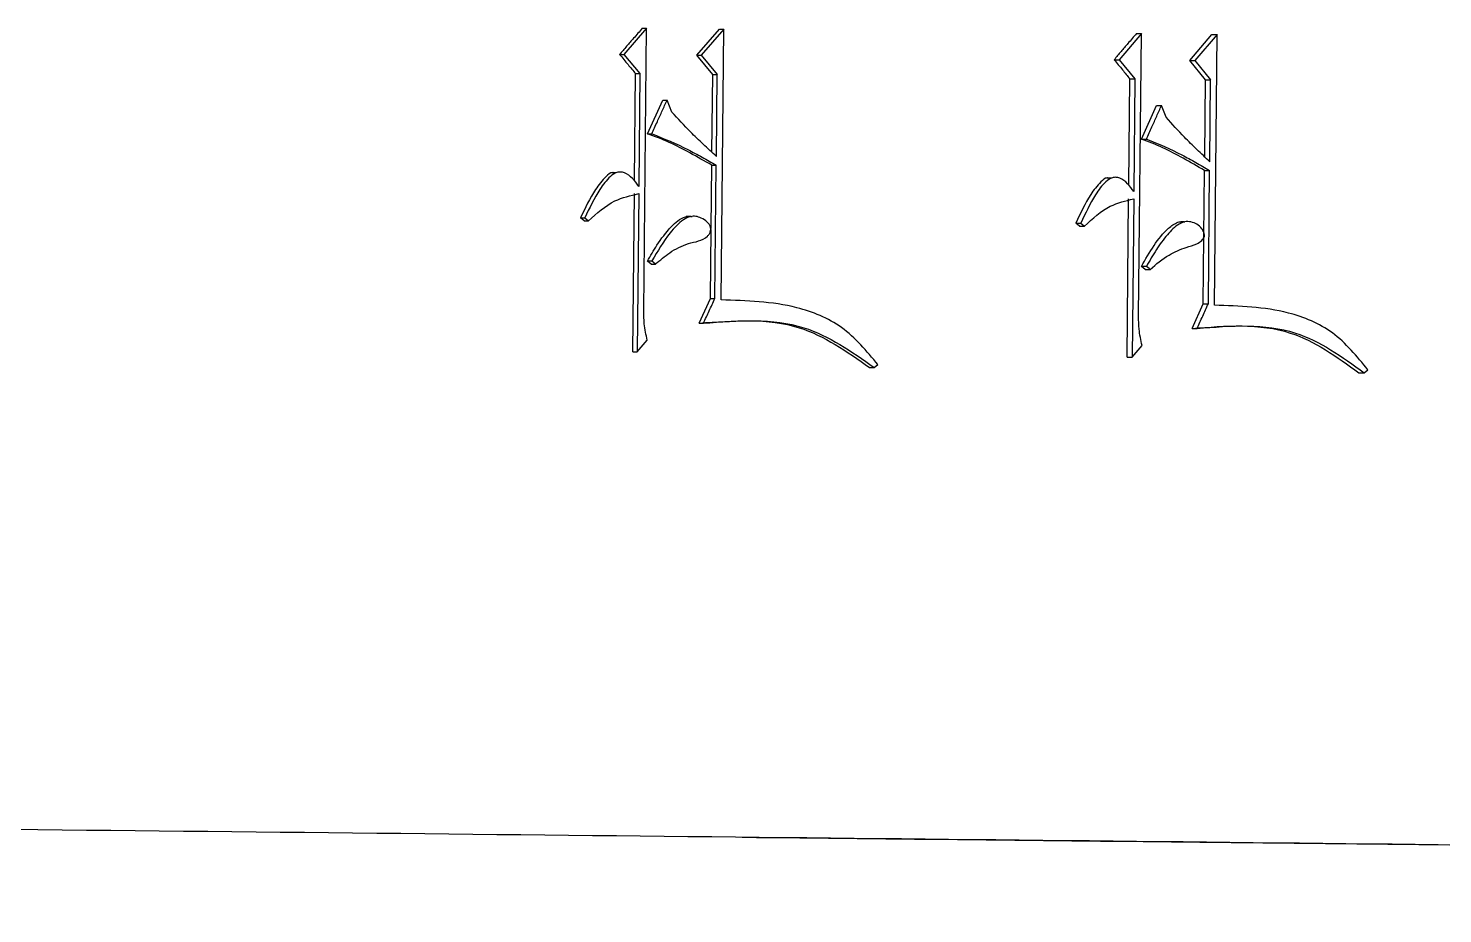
# Model space of a CAD drawing. Header units: millimetres. Extents: x 2448 to 4397, y 790 to 2168.
# Drawn here: x 3176.97 to 3186.37, y 982.04 to 987.93 of the extents above; entities that cross this region are included whole.
import ezdxf

# ---------------------------------------------------------------- set-up
doc = ezdxf.new("R2010")
doc.units = ezdxf.units.MM

msp = doc.modelspace()

# ---------------------------------------------------------------- linework, layer by layer
at = {"color": 7, "linetype": 'Continuous', "lineweight": 25}
for p, q in [((3181.0801, 987.9282), (3180.9291, 987.7545)), ((3181.0615, 986.0493), (3181.0801, 987.9282)), ((3181.4135, 987.7492), (3181.5639, 987.9228)), ((3181.5935, 987.9227), (3181.4429, 987.7491)), ((3181.5756, 986.1217), (3181.5935, 987.9227)), ((3184.3697, 987.893), (3184.2216, 987.7193)), ((3184.3511, 986.0141), (3184.3697, 987.893)), ((3184.6913, 987.714), (3184.8387, 987.8877)), ((3184.8728, 987.8875), (3184.7252, 987.7139)), ((3184.855, 986.0865), (3184.8728, 987.8875)), ((3180.9291, 987.7545), (3181.0357, 987.6268)), ((3181.5196, 987.6215), (3181.4135, 987.7492)), ((3181.4429, 987.7491), (3181.5491, 987.6214)), ((3184.2216, 987.7193), (3184.3261, 987.5916)), ((3184.7952, 987.5864), (3184.6913, 987.714)), ((3184.7252, 987.7139), (3184.8293, 987.5862)), ((3180.9998, 986.9127), (3181.0069, 987.6269)), ((3181.0357, 987.6268), (3181.0282, 986.8772)), ((3181.5145, 987.1034), (3181.5196, 987.6215)), ((3181.5437, 987.0762), (3181.5491, 987.6214)), ((3184.2857, 986.884), (3184.2927, 987.5918)), ((3184.3261, 987.5916), (3184.3187, 986.842)), ((3184.7902, 987.073), (3184.7952, 987.5864)), ((3184.8239, 987.041), (3184.8293, 987.5862)), ((3181.0857, 987.2269), (3181.1872, 987.4497)), ((3181.2487, 987.3714), (3181.2163, 987.4496)), ((3184.3699, 987.1918), (3184.4695, 987.4146)), ((3184.5348, 987.3362), (3184.5031, 987.4145)), ((3180.8776, 986.9676), (3180.849, 986.9677)), ((3181.5095, 986.5976), (3181.5137, 987.0179)), ((3181.5344, 986.1319), (3181.5432, 987.0178)), ((3184.7805, 986.0969), (3184.7893, 986.9828)), ((3184.8146, 986.0967), (3184.8233, 986.9826)), ((3184.1711, 986.9324), (3184.1379, 986.9326)), ((3180.9885, 985.7773), (3180.999, 986.8286)), ((3181.0278, 986.8285), (3181.0173, 985.7772)), ((3184.2744, 985.7421), (3184.2848, 986.7935)), ((3184.3182, 986.7933), (3184.3078, 985.742)), ((3180.6408, 986.6669), (3180.6691, 986.6668)), ((3180.6655, 986.6472), (3180.6408, 986.6669)), ((3180.6656, 986.6472), (3180.6939, 986.6471)), ((3180.6691, 986.6668), (3180.6939, 986.6471)), ((3181.3736, 986.6757), (3181.3439, 986.6758)), ((3181.5049, 986.132), (3181.5094, 986.5893)), ((3183.9337, 986.6318), (3183.9666, 986.6316)), ((3183.9579, 986.612), (3183.9337, 986.6318)), ((3183.9579, 986.612), (3183.9908, 986.6119)), ((3183.9666, 986.6316), (3183.9908, 986.6119)), ((3184.6516, 986.6397), (3184.6174, 986.6398)), ((3181.1145, 986.3798), (3181.0856, 986.3799)), ((3181.1102, 986.3601), (3181.0856, 986.3799)), ((3181.1102, 986.3602), (3181.1391, 986.3601)), ((3184.4031, 986.3446), (3184.3697, 986.3447)), ((3184.3938, 986.325), (3184.3697, 986.3447)), ((3184.3938, 986.325), (3184.4273, 986.3249)), ((3181.4289, 985.9674), (3181.5049, 986.132)), ((3181.5049, 986.132), (3181.5344, 986.1319)), ((3184.706, 985.9322), (3184.7805, 986.0969)), ((3184.7805, 986.0969), (3184.8146, 986.0967)), ((3181.4289, 985.9674), (3181.4583, 985.9672)), ((3184.706, 985.9322), (3184.74, 985.9321)), ((3181.0173, 985.7772), (3181.0844, 985.8543)), ((3180.9885, 985.7773), (3181.0173, 985.7772)), ((3184.2744, 985.7421), (3184.3078, 985.742)), ((3184.3078, 985.742), (3184.3736, 985.8191)), ((3182.5935, 985.6727), (3182.6183, 985.6919)), ((3185.8516, 985.6377), (3185.8759, 985.6569))]:
    msp.add_line(p, q, dxfattribs=at)
at = {"color": 7, "linetype": 'Continuous', "lineweight": 25, "flags": 128}
for points in [[(3181.0513, 987.9283), (3181.0674, 987.9282), (3181.0801, 987.9282)], [(3181.5639, 987.9228), (3181.5805, 987.9227), (3181.5935, 987.9227)], [(3184.3363, 987.8931), (3184.355, 987.893), (3184.3697, 987.893)], [(3184.8387, 987.8877), (3184.8578, 987.8876), (3184.8728, 987.8875)], [(3180.9004, 987.7546), (3180.9165, 987.7546), (3180.9291, 987.7545)], [(3181.4135, 987.7492), (3181.4299, 987.7491), (3181.4429, 987.7491)], [(3184.1884, 987.7195), (3184.207, 987.7194), (3184.2216, 987.7193)], [(3184.6913, 987.714), (3184.7103, 987.714), (3184.7252, 987.7139)], [(3181.0069, 987.6269), (3181.023, 987.6269), (3181.0357, 987.6268)], [(3181.5196, 987.6215), (3181.5362, 987.6214), (3181.5491, 987.6214)], [(3184.2927, 987.5918), (3184.3114, 987.5917), (3184.3261, 987.5916)], [(3184.7952, 987.5864), (3184.8143, 987.5863), (3184.8293, 987.5862)], [(3181.1872, 987.4497), (3181.2035, 987.4497), (3181.2163, 987.4496)], [(3184.4695, 987.4146), (3184.4883, 987.4145), (3184.5031, 987.4145)], [(3181.0857, 987.2269), (3181.1019, 987.2268), (3181.1146, 987.2268)], [(3184.3699, 987.1918), (3184.3887, 987.1917), (3184.4034, 987.1916)], [(3181.5137, 987.0179), (3181.5302, 987.0178), (3181.5432, 987.0178)], [(3184.7893, 986.9828), (3184.8083, 986.9827), (3184.8233, 986.9826)], [(3181.1392, 986.3601), (3181.1268, 986.3699), (3181.1145, 986.3798)], [(3184.4273, 986.3248), (3184.4212, 986.3299), (3184.4122, 986.3372), (3184.4032, 986.3446)], [(3182.5625, 985.6728), (3182.5738, 985.6728), (3182.5836, 985.6728), (3182.5935, 985.6727)], [(3185.816, 985.6378), (3185.8289, 985.6378), (3185.8403, 985.6377), (3185.8516, 985.6377)]]:
    msp.add_lwpolyline(points, dxfattribs=at)
at = {"color": 7, "linetype": 'Continuous', "lineweight": 25}
for points, knots in [([(3181.0513, 987.9283), (3181.0321, 987.9061), (3180.9973, 987.8661), (3180.947, 987.8083), (3180.916, 987.7725), (3180.9004, 987.7546)], [0, 0, 0, 0, 0.382127, 0.691063, 1, 1, 1, 1]), ([(3184.3363, 987.8931), (3184.3175, 987.871), (3184.2834, 987.831), (3184.2341, 987.7731), (3184.2036, 987.7373), (3184.1884, 987.7195)], [0, 0, 0, 0, 0.382127, 0.691063, 1, 1, 1, 1]), ([(3180.9004, 987.7546), (3180.9098, 987.7434), (3180.9286, 987.7208), (3180.9641, 987.6783), (3180.9902, 987.647), (3181.0069, 987.6269)], [0, 0, 0, 0, 0.2645524, 0.5291047, 1, 1, 1, 1]), ([(3184.1884, 987.7195), (3184.1976, 987.7082), (3184.216, 987.6857), (3184.2508, 987.6431), (3184.2764, 987.6118), (3184.2927, 987.5918)], [0, 0, 0, 0, 0.264552, 0.529105, 1, 1, 1, 1]), ([(3181.1146, 987.2268), (3181.127, 987.2538), (3181.1501, 987.3045), (3181.184, 987.3788), (3181.2055, 987.426), (3181.2163, 987.4496)], [0, 0, 0, 0, 0.363875, 0.681938, 1, 1, 1, 1]), ([(3181.5437, 987.0762), (3181.5148, 987.103), (3181.4568, 987.1566), (3181.356, 987.2525), (3181.289, 987.3267), (3181.2487, 987.3714)], [0, 0, 0, 0, 0.284329, 0.568686, 1, 1, 1, 1]), ([(3184.4034, 987.1916), (3184.4155, 987.2186), (3184.4382, 987.2693), (3184.4714, 987.3436), (3184.4925, 987.3908), (3184.5031, 987.4145)], [0, 0, 0, 0, 0.363875, 0.681938, 1, 1, 1, 1]), ([(3184.8239, 987.041), (3184.7955, 987.0678), (3184.7387, 987.1214), (3184.64, 987.2173), (3184.5744, 987.2915), (3184.5348, 987.3362)], [0, 0, 0, 0, 0.284329, 0.568686, 1, 1, 1, 1]), ([(3181.5137, 987.0179), (3181.4652, 987.0452), (3181.3718, 987.0979), (3181.2309, 987.1725), (3181.1342, 987.2087), (3181.0857, 987.2269)], [0, 0, 0, 0, 0.3493413, 0.6737228, 1, 1, 1, 1]), ([(3181.1146, 987.2268), (3181.1957, 987.194), (3181.31, 987.1478), (3181.4495, 987.0706), (3181.512, 987.0354), (3181.5432, 987.0178)], [0, 0, 0, 0, 0.550283, 0.775099, 1, 1, 1, 1]), ([(3184.7893, 986.9828), (3184.7418, 987.0101), (3184.6503, 987.0628), (3184.5122, 987.1374), (3184.4175, 987.1736), (3184.3699, 987.1918)], [0, 0, 0, 0, 0.349341, 0.673723, 1, 1, 1, 1]), ([(3184.4034, 987.1916), (3184.4829, 987.1588), (3184.5949, 987.1126), (3184.7316, 987.0355), (3184.7927, 987.0002), (3184.8233, 986.9826)], [0, 0, 0, 0, 0.550283, 0.775099, 1, 1, 1, 1]), ([(3180.857, 986.9698), (3180.8562, 986.9697), (3180.8385, 986.9678), (3180.794, 986.9296), (3180.7187, 986.832), (3180.6718, 986.7325), (3180.6408, 986.6669)], [0, 0, 0, 0, 0.0065551, 0.1459296, 0.4365408, 1, 1, 1, 1]), ([(3181.0282, 986.8772), (3181.015, 986.8955), (3180.9889, 986.9315), (3180.946, 986.9651), (3180.9084, 986.9737), (3180.874, 986.9698), (3180.822, 986.932), (3180.7474, 986.8302), (3180.7002, 986.7318), (3180.6691, 986.6668)], [0, 0, 0, 0, 0.120796, 0.237754, 0.283908, 0.33033, 0.424331, 0.620245, 1, 1, 1, 1]), ([(3184.1458, 986.9346), (3184.145, 986.9345), (3184.1275, 986.9326), (3184.0839, 986.8944), (3184.01, 986.7968), (3183.964, 986.6974), (3183.9337, 986.6318)], [0, 0, 0, 0, 0.0067757, 0.1460938, 0.4365817, 1, 1, 1, 1]), ([(3184.3187, 986.842), (3184.3057, 986.8603), (3184.2801, 986.8964), (3184.238, 986.9299), (3184.2012, 986.9385), (3184.1675, 986.9346), (3184.1165, 986.8968), (3184.0433, 986.795), (3183.9971, 986.6966), (3183.9666, 986.6316)], [0, 0, 0, 0, 0.12083, 0.237818, 0.283959, 0.33037, 0.424348, 0.62021, 1, 1, 1, 1]), ([(3180.6939, 986.6471), (3180.7493, 986.6979), (3180.8471, 986.7876), (3180.9731, 986.8161), (3181.0278, 986.8285)], [0, 0, 0, 0, 0.565821, 1, 1, 1, 1]), ([(3183.9908, 986.6119), (3184.0451, 986.6626), (3184.1411, 986.7524), (3184.2646, 986.7809), (3184.3182, 986.7933)], [0, 0, 0, 0, 0.5658211, 1, 1, 1, 1]), ([(3181.0856, 986.3799), (3181.106, 986.4158), (3181.1522, 986.4969), (3181.2212, 986.5859), (3181.2856, 986.6506), (3181.3304, 986.6739), (3181.3649, 986.6811), (3181.379, 986.6769), (3181.3821, 986.676)], [0, 0, 0, 0, 0.278324, 0.628682, 0.762472, 0.897966, 0.977061, 1, 1, 1, 1]), ([(3181.1391, 986.3601), (3181.1701, 986.3864), (3181.2366, 986.4429), (3181.3533, 986.504), (3181.458, 986.5149), (3181.4984, 986.561), (3181.5059, 986.5811), (3181.5069, 986.6021), (3181.4992, 986.6229), (3181.4784, 986.6462), (3181.4471, 986.6655), (3181.4086, 986.6805), (3181.3665, 986.6768), (3181.3026, 986.6452), (3181.2131, 986.5445), (3181.1521, 986.4454), (3181.1149, 986.3805), (3181.1145, 986.3798)], [0, 0, 0, 0, 0.118915, 0.255033, 0.3903, 0.410217, 0.430101, 0.450488, 0.468438, 0.491867, 0.540043, 0.576412, 0.613196, 0.663362, 0.784679, 0.997714, 1, 1, 1, 1]), ([(3184.3697, 986.3447), (3184.3964, 986.3919), (3184.4481, 986.4831), (3184.5292, 986.5844), (3184.5996, 986.6382), (3184.6403, 986.6455), (3184.6551, 986.6416), (3184.6573, 986.641)], [0, 0, 0, 0, 0.370029, 0.716126, 0.890281, 0.983755, 1, 1, 1, 1]), ([(3184.4273, 986.3249), (3184.4679, 986.3593), (3184.541, 986.4216), (3184.6515, 986.4684), (3184.7281, 986.488), (3184.7655, 986.511), (3184.7816, 986.5283), (3184.7885, 986.5416), (3184.7895, 986.5568), (3184.7845, 986.5753), (3184.7685, 986.6006), (3184.7399, 986.6272), (3184.6997, 986.6426), (3184.6578, 986.6444), (3184.6004, 986.6183), (3184.5371, 986.5527), (3184.4658, 986.4565), (3184.4243, 986.3824), (3184.4031, 986.3446)], [0, 0, 0, 0, 0.156974, 0.283392, 0.359244, 0.397477, 0.412842, 0.428372, 0.439697, 0.455031, 0.482215, 0.525717, 0.568194, 0.61083, 0.65056, 0.755037, 0.8749, 1, 1, 1, 1]), ([(3181.4583, 985.9672), (3181.471, 985.9947), (3181.4964, 986.0496), (3181.5217, 986.1044), (3181.5344, 986.1319)], [0, 0, 0, 0, 0.499883, 1, 1, 1, 1]), ([(3182.6183, 985.6919), (3182.5432, 985.7816), (3182.3955, 985.9578), (3182.0218, 986.1082), (3181.7445, 986.1166), (3181.5756, 986.1217)], [0, 0, 0, 0, 0.288362, 0.566415, 1, 1, 1, 1]), ([(3181.0844, 985.8543), (3181.0766, 985.8902), (3181.0624, 985.9544), (3181.0618, 986.0202), (3181.0615, 986.0493)], [0, 0, 0, 0, 0.558776, 1, 1, 1, 1]), ([(3184.74, 985.9321), (3184.7524, 985.9595), (3184.7773, 986.0144), (3184.8021, 986.0693), (3184.8146, 986.0967)], [0, 0, 0, 0, 0.499883, 1, 1, 1, 1]), ([(3185.8759, 985.6569), (3185.8023, 985.7466), (3185.6578, 985.9227), (3185.292, 986.0731), (3185.0204, 986.0815), (3184.855, 986.0865)], [0, 0, 0, 0, 0.288362, 0.566415, 1, 1, 1, 1]), ([(3181.4289, 985.9674), (3181.6584, 985.9852), (3182.0706, 986.0172), (3182.4114, 985.7786), (3182.5625, 985.6728)], [0, 0, 0, 0, 0.556658, 1, 1, 1, 1]), ([(3181.4583, 985.9672), (3181.6881, 985.9851), (3182.1008, 986.0171), (3182.4422, 985.7785), (3182.5935, 985.6727)], [0, 0, 0, 0, 0.556731, 1, 1, 1, 1]), ([(3184.3736, 985.8191), (3184.3658, 985.855), (3184.352, 985.9192), (3184.3514, 985.985), (3184.3511, 986.0141)], [0, 0, 0, 0, 0.5587761, 1, 1, 1, 1]), ([(3184.706, 985.9322), (3184.9308, 985.9501), (3185.3346, 985.9821), (3185.6682, 985.7436), (3185.816, 985.6378)], [0, 0, 0, 0, 0.556658, 1, 1, 1, 1]), ([(3184.74, 985.9321), (3184.9651, 985.9499), (3185.3693, 985.982), (3185.7035, 985.7434), (3185.8516, 985.6377)], [0, 0, 0, 0, 0.556731, 1, 1, 1, 1]), ([(3223.0668, 982.0402), (3222.9301, 982.0429), (3222.4033, 982.0534), (3220.9806, 982.0764), (3218.6383, 982.1118), (3215.4244, 982.1564), (3211.267, 982.2104), (3206.4682, 982.2698), (3201.0735, 982.3338), (3195.1722, 982.4014), (3189.3847, 982.4658), (3183.8965, 982.5254), (3178.826, 982.5793), (3173.8355, 982.6315), (3168.9704, 982.6815), (3165.8316, 982.7131), (3164.2621, 982.7289)], [0, 0, 0, 0, 0.023795, 0.091687, 0.159576, 0.247837, 0.33638, 0.424641, 0.512896, 0.601432, 0.689686, 0.754843, 0.819999, 0.885154, 0.942575, 1, 1, 1, 1]), ([(3219.4751, 982.0954), (3219.4425, 982.096), (3218.6108, 982.1093), (3216.2847, 982.1418), (3212.8219, 982.1882), (3209.1398, 982.2348), (3205.523, 982.2791), (3201.589, 982.3258), (3196.887, 982.3803), (3191.2954, 982.4431), (3186.0338, 982.501), (3182.7352, 982.536), (3181.7155, 982.5468)], [0, 0, 0, 0, 0.0054964, 0.1404859, 0.2750427, 0.3743048, 0.4735667, 0.5728275, 0.6720889, 0.8058188, 0.9399768, 1, 1, 1, 1])]:
    msp.add_open_spline(points, degree=3, knots=knots, dxfattribs=at)

doc.saveas('drawing.dxf')
